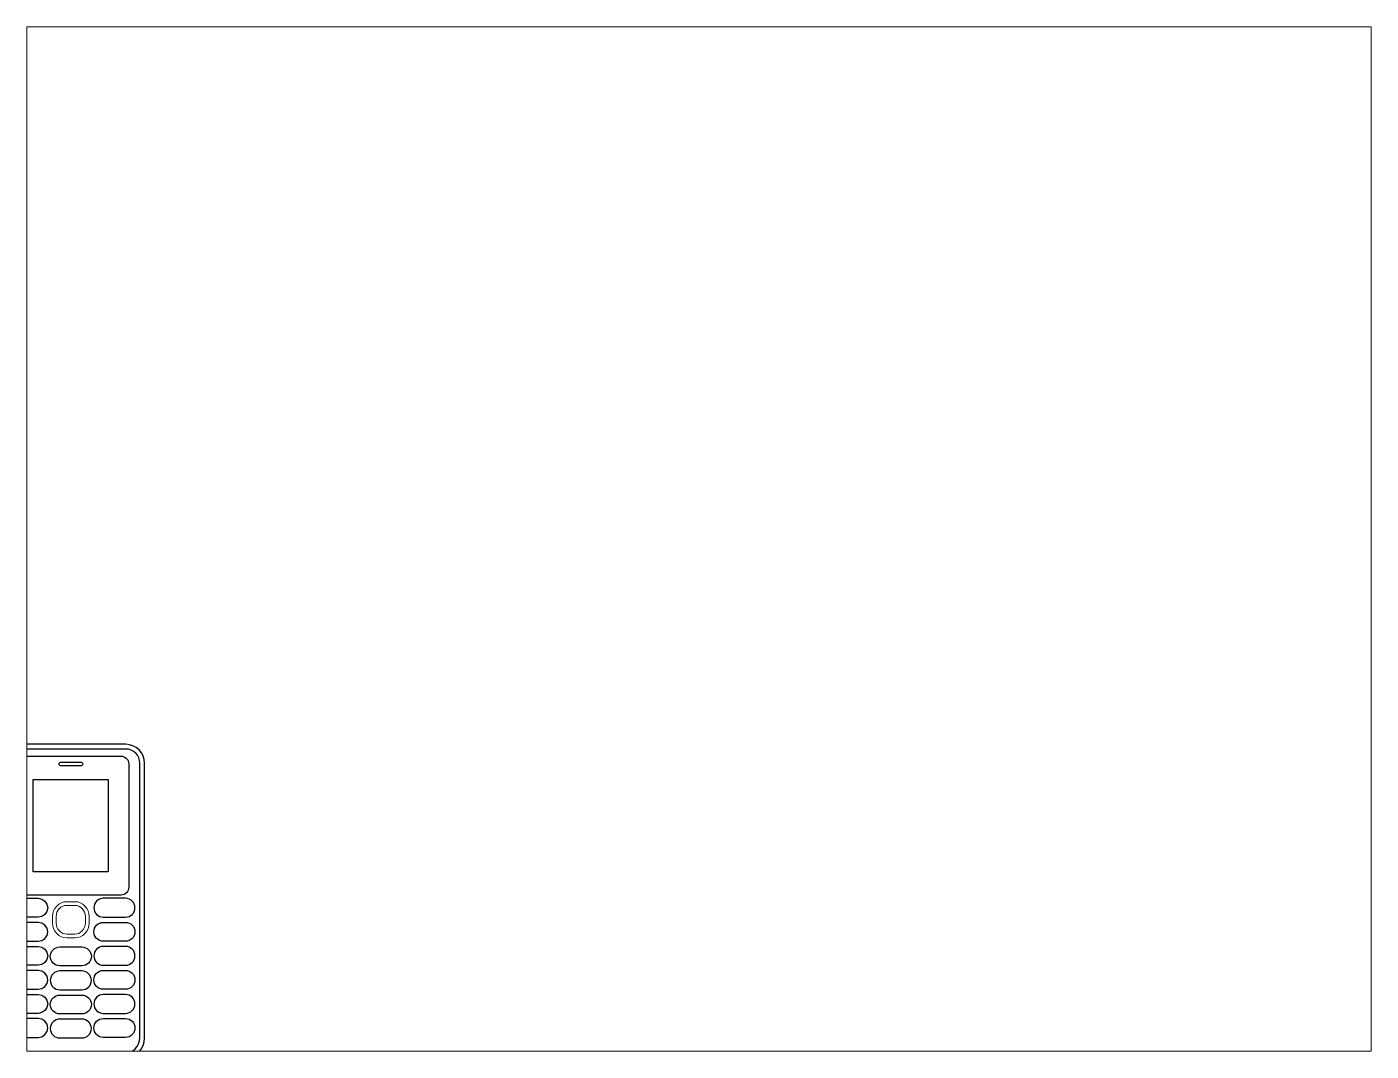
# Paper-space layout 'Layout1' of a CAD drawing. Header units: centimetres. Extents: x 1.05 to 9.45, y 0.8 to 7.2.
# The model-space entities are those that its viewports show. They can reach past a viewport. Long polylines and large blocks are cut down to what shows.
import ezdxf

# ---------------------------------------------------------------- set-up
doc = ezdxf.new("R2010")
doc.units = ezdxf.units.CM
doc.header["$MEASUREMENT"] = 0
for name, color, linetype in [('contur_butoane', 214, 'Continuous'), ('contur_carcasa', 4, 'Continuous'), ('difuzor', 8, 'Continuous'), ('ecran_lcd', 94, 'Continuous'), ('ecran_sticla', 171, 'Continuous')]:
    doc.layers.add(name, color=color, linetype=linetype)

msp = doc.modelspace()

# ---------------------------------------------------------------- linework, layer by layer
at = {"layer": 'contur_butoane'}
for points in [[(5.229, 6.155), (4.519, 6.155, -1), (4.519, 6.755), (5.229, 6.755, -1)], [(7.3, 6.155), (8.01, 6.155, 1), (8.01, 6.755), (7.3, 6.755, 1)], [(5.229, 5.989), (4.519, 5.989, 1), (4.519, 5.388), (5.229, 5.388, 1)], [(7.3, 5.989), (8.01, 5.989, -1), (8.01, 5.388), (7.3, 5.388, -1)], [(5.229, 4.622), (4.519, 4.622, -1), (4.519, 5.222), (5.229, 5.222, -1)], [(6.62, 4.605), (5.911, 4.605, -1), (5.911, 5.205), (6.62, 5.205, -1)], [(7.3, 4.622), (8.01, 4.622, 1), (8.01, 5.222), (7.3, 5.222, 1)], [(5.229, 4.456), (4.519, 4.456, 1), (4.519, 3.855), (5.229, 3.855, 1)], [(6.62, 4.439), (5.911, 4.439, 1), (5.911, 3.838), (6.62, 3.838, 1)], [(7.3, 4.456), (8.01, 4.456, -1), (8.01, 3.855), (7.3, 3.855, -1)], [(5.229, 3.089), (4.519, 3.089, -1), (4.519, 3.689), (5.229, 3.689, -1)], [(6.62, 3.072), (5.911, 3.072, -1), (5.911, 3.672), (6.62, 3.672, -1)], [(7.3, 3.089), (8.01, 3.089, 1), (8.01, 3.689), (7.3, 3.689, 1)], [(5.229, 2.923), (4.519, 2.923, 1), (4.519, 2.322), (5.229, 2.322, 1)], [(6.62, 2.906), (5.911, 2.906, 1), (5.911, 2.305), (6.62, 2.305, 1)], [(7.3, 2.923), (8.01, 2.923, -1), (8.01, 2.322), (7.3, 2.322, -1)]]:
    msp.add_lwpolyline(points, format="xyb", close=True, dxfattribs=at)
at = {"layer": 'contur_butoane', "lineweight": 18}
for points, knots in [([(6.393, 6.647), (6.518, 6.648), (6.625, 6.601), (6.713, 6.508), (6.713, 6.508), (6.714, 6.507), (6.714, 6.507), (6.802, 6.416), (6.846, 6.305), (6.846, 6.176), (6.846, 6.176), (6.846, 5.968), (6.846, 5.968), (6.846, 5.838), (6.802, 5.728), (6.713, 5.637), (6.713, 5.637), (6.713, 5.636), (6.713, 5.636), (6.625, 5.543), (6.518, 5.496), (6.393, 5.497), (6.393, 5.497), (6.137, 5.497), (6.137, 5.497), (6.012, 5.496), (5.905, 5.543), (5.816, 5.636), (5.816, 5.636), (5.816, 5.637), (5.816, 5.637), (5.728, 5.728), (5.684, 5.838), (5.684, 5.968), (5.684, 5.968), (5.684, 6.176), (5.684, 6.176), (5.684, 6.305), (5.728, 6.416), (5.815, 6.507), (5.815, 6.507), (5.816, 6.508), (5.816, 6.508), (5.905, 6.601), (6.012, 6.648), (6.137, 6.647), (6.137, 6.647), (6.393, 6.647), (6.393, 6.647), (6.393, 6.647), (6.393, 6.647), (6.393, 6.647)], [0, 0, 0, 0, 1, 1, 1, 2, 2, 2, 3, 3, 3, 4, 4, 4, 5, 5, 5, 6, 6, 6, 7, 7, 7, 8, 8, 8, 9, 9, 9, 10, 10, 10, 11, 11, 11, 12, 12, 12, 13, 13, 13, 14, 14, 14, 15, 15, 15, 16, 16, 16, 17, 17, 17, 17]), ([(6.393, 6.531), (6.485, 6.531), (6.564, 6.497), (6.63, 6.429), (6.63, 6.429), (6.631, 6.427), (6.631, 6.427), (6.697, 6.357), (6.73, 6.273), (6.73, 6.176), (6.73, 6.176), (6.73, 5.968), (6.73, 5.968), (6.73, 5.869), (6.697, 5.786), (6.63, 5.716), (6.564, 5.648), (6.485, 5.613), (6.393, 5.612), (6.393, 5.612), (6.137, 5.612), (6.137, 5.612), (6.044, 5.613), (5.966, 5.648), (5.9, 5.716), (5.833, 5.786), (5.799, 5.869), (5.799, 5.968), (5.799, 5.968), (5.799, 6.176), (5.799, 6.176), (5.799, 6.273), (5.833, 6.357), (5.898, 6.427), (5.899, 6.428), (5.899, 6.428), (5.899, 6.428), (5.899, 6.428), (5.9, 6.429), (5.9, 6.429), (5.966, 6.497), (6.044, 6.531), (6.137, 6.531), (6.137, 6.531), (6.393, 6.531), (6.393, 6.531), (6.393, 6.531), (6.393, 6.531), (6.393, 6.531)], [0, 0, 0, 0, 1, 1, 1, 2, 2, 2, 3, 3, 3, 4, 4, 4, 5, 5, 5, 6, 6, 6, 7, 7, 7, 8, 8, 8, 9, 9, 9, 10, 10, 10, 11, 11, 11, 12, 12, 12, 13, 13, 13, 14, 14, 14, 15, 15, 15, 16, 16, 16, 16])]:
    msp.add_open_spline(points, degree=3, knots=knots, dxfattribs=at)
at = {"layer": 'contur_carcasa'}
for points in [[(4.565, 1.663), (6.265, 1.663), (7.965, 1.663, 0.414214), (8.615, 2.313), (8.615, 6.813), (8.615, 11.063, 0.414214), (8.015, 11.663), (6.265, 11.663), (4.515, 11.663, 0.414214), (3.915, 11.063), (3.915, 6.813), (3.915, 2.313, 0.414214)], [(4.065, 2.313, 0.414214), (4.565, 1.813), (6.265, 1.813), (7.965, 1.813, 0.414214), (8.465, 2.313), (8.465, 6.813), (8.465, 11.063, 0.414214), (8.015, 11.513), (6.265, 11.513), (4.515, 11.513, 0.414214), (4.065, 11.063), (4.065, 6.813)]]:
    msp.add_lwpolyline(points, format="xyb", close=True, dxfattribs=at)
at = {"layer": 'difuzor'}
msp.add_lwpolyline([(5.945, 11.096), (6.585, 11.096, -1), (6.585, 10.976), (5.945, 10.976, -1), (5.945, 11.096, -0.166092)], format="xyb", dxfattribs=at)
at = {"layer": 'ecran_lcd'}
msp.add_lwpolyline([(5.07, 10.544), (7.46, 10.544), (7.46, 7.602), (5.07, 7.602)], close=True, dxfattribs=at)
at = {"layer": 'ecran_sticla'}
msp.add_lwpolyline([(6.265, 11.286), (7.86, 11.286, -0.414214), (8.11, 11.036), (8.11, 7.11, -0.414214), (7.86, 6.86), (4.67, 6.86, -0.414214), (4.42, 7.11), (4.42, 11.036, -0.414214), (4.67, 11.286)], format="xyb", close=True, dxfattribs=at)

psp = doc.layouts.get("Layout1")

# ---------------------------------------------------------------- viewports
at = {"layer": '0'}
psp.add_viewport(center=(5.25, 4), size=(8.4, 6.4), view_center_point=(26.2861, 18.2067), view_height=32.642092, dxfattribs=at)

doc.saveas('drawing.dxf')
